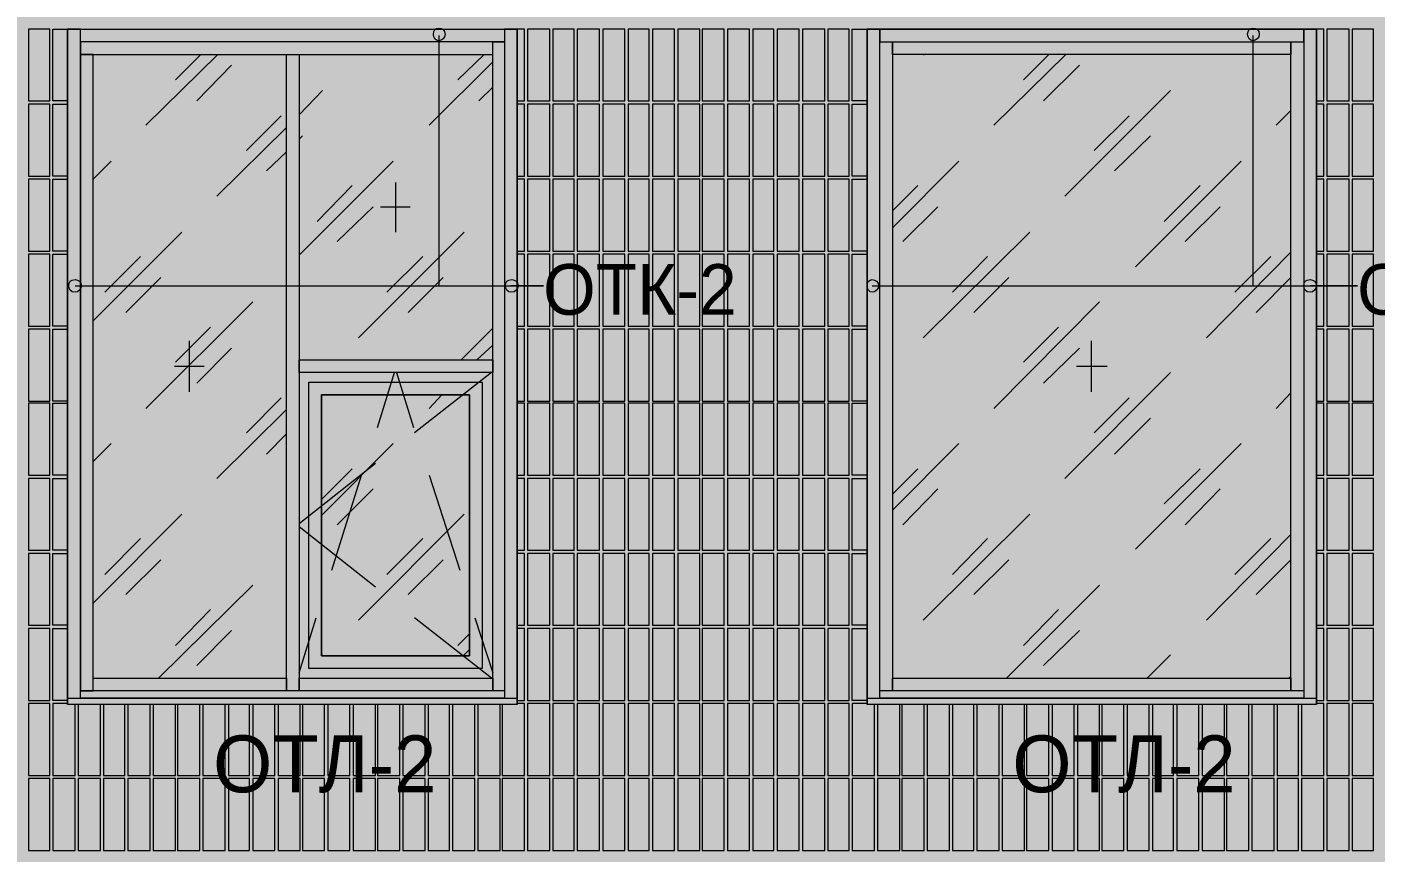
# Model space of a CAD drawing. Header units: millimetres. Extents: x -28928 to 100580, y -22867 to 36490.
# Drawn here: x 41529 to 46924, y 3636 to 6938 of the extents above; entities that cross this region are included whole.
import ezdxf

# ---------------------------------------------------------------- set-up
doc = ezdxf.new("R2010")
doc.units = ezdxf.units.MM
doc.layers.add('PDF _Геометрия', color=7, linetype='Continuous', true_color=0x8f8e8d)
doc.layers.add('PDF _Сплошная заливка', color=7, linetype='Continuous', true_color=0xffffff)
doc.layers.add('PDF _Текст', color=7, linetype='Continuous')

msp = doc.modelspace()

# ---------------------------------------------------------------- hatches: boundary and pattern name
at = {"layer": 'PDF _Сплошная заливка', "true_color": 0xffb53f, "transparency": 33554559}
h = msp.add_hatch(color=40, dxfattribs=at)
h.paths.add_polyline_path([(54591.8, 8685.7), (54591.8, 8224.5), (54845.7, 8224.5), (54845.7, 8685.7)])
h.paths.add_polyline_path([(54460.7, 3189.9), (54460.7, 2728.7), (54566.4, 2728.7), (54566.4, 3189.9)])
h.paths.add_polyline_path([(54875.3, 3689.1), (54875.3, 3228), (55243.4, 3228), (55243.4, 3689.1)])
h.paths.add_polyline_path([(54875.3, 3189.9), (54875.3, 2728.7), (55243.4, 2728.7), (55243.4, 3189.9)])
h.paths.add_polyline_path([(54460.7, 3689.1), (54460.7, 3228), (54566.4, 3228), (54566.4, 3689.1)])
h.paths.add_polyline_path([(43706.1, 2161.8), (43706.1, 2144.9), (44006.4, 2144.9), (44006.4, 2161.8)])
h.paths.add_polyline_path([(54875.3, 4188.4), (54875.3, 3727.2), (55243.4, 3727.2), (55243.4, 4188.4)])
h.paths.add_polyline_path([(43706.1, 2094.1), (43706.1, 2081.4), (44006.4, 2081.4), (44006.4, 2094.1)])
h.paths.add_polyline_path([(54460.7, 4188.4), (54460.7, 3727.2), (54566.4, 3727.2), (54566.4, 4188.4)])
h.paths.add_polyline_path([(43706.1, 2034.9), (43706.1, 2022.2), (44006.4, 2022.2), (44006.4, 2034.9)])
h.paths.add_polyline_path([(54591.8, 4687.6), (54591.8, 4226.4), (54845.7, 4226.4), (54845.7, 4687.6)])
h.paths.add_polyline_path([(43706.1, 1971.4), (43706.1, 1963), (44006.4, 1963), (44006.4, 1971.4)])
h.paths.add_polyline_path([(54591.8, 5186.8), (54591.8, 4725.7), (54845.7, 4725.7), (54845.7, 5186.8)])
h.paths.add_polyline_path([(43706.1, 1912.2), (43706.1, 1903.7), (44006.4, 1903.7), (44006.4, 1912.2)])
h.paths.add_polyline_path([(54875.3, 5686), (54875.3, 5224.9), (55243.4, 5224.9), (55243.4, 5686)])
h.paths.add_polyline_path([(43706.1, 1853), (43706.1, 1844.5), (44006.4, 1844.5), (44006.4, 1853)])
h.paths.add_polyline_path([(54460.7, 5686), (54460.7, 5224.9), (54566.4, 5224.9), (54566.4, 5686)])
h.paths.add_polyline_path([(43706.1, 1793.7), (43706.1, 1785.3), (44006.4, 1785.3), (44006.4, 1793.7)])
h.paths.add_polyline_path([(54875.3, 6185.3), (54875.3, 5728.4), (55243.4, 5728.4), (55243.4, 6185.3)])
h.paths.add_polyline_path([(43490.3, 1793.7), (43490.3, 1785.3), (43613, 1785.3), (43613, 1793.7)])
h.paths.add_polyline_path([(54460.7, 6185.3), (54460.7, 5728.4), (54566.4, 5728.4), (54566.4, 6185.3)])
h.paths.add_polyline_path([(43490.3, 1853), (43490.3, 1844.5), (43613, 1844.5), (43613, 1853)])
h.paths.add_polyline_path([(54591.8, 6684.5), (54591.8, 6227.6), (54845.7, 6227.6), (54845.7, 6684.5)])
h.paths.add_polyline_path([(43490.3, 1912.2), (43490.3, 1903.7), (43613, 1903.7), (43613, 1912.2)])
h.paths.add_polyline_path([(54591.8, 7183.7), (54591.8, 6726.8), (54845.7, 6726.8), (54845.7, 7183.7)])
h.paths.add_polyline_path([(43490.3, 1971.4), (43490.3, 1963), (43613, 1963), (43613, 1971.4)])
h.paths.add_polyline_path([(54875.3, 7687.2), (54875.3, 7226), (55243.4, 7226), (55243.4, 7687.2)])
h.paths.add_polyline_path([(43490.3, 2034.9), (43490.3, 2022.2), (43613, 2022.2), (43613, 2034.9)])
h.paths.add_polyline_path([(54460.7, 7687.2), (54460.7, 7226), (54566.4, 7226), (54566.4, 7687.2)])
h.paths.add_polyline_path([(43490.3, 2094.1), (43490.3, 2081.4), (43613, 2081.4), (43613, 2094.1)])
h.paths.add_polyline_path([(54875.3, 8186.4), (54875.3, 7725.3), (55243.4, 7725.3), (55243.4, 8186.4)])
h.paths.add_polyline_path([(43490.3, 2161.8), (43490.3, 2144.9), (43613, 2144.9), (43613, 2161.8)])
h.paths.add_polyline_path([(54460.7, 8186.4), (54460.7, 7725.3), (54566.4, 7725.3), (54566.4, 8186.4)])
h.paths.add_polyline_path([(54591.8, 3189.9), (54591.8, 2728.7), (54845.7, 2728.7), (54845.7, 3189.9)])
h.paths.add_polyline_path([(54875.3, 8685.7), (54875.3, 8224.5), (55243.4, 8224.5), (55243.4, 8685.7)])
h.paths.add_polyline_path([(54591.8, 3689.1), (54591.8, 3228), (54845.7, 3228), (54845.7, 3689.1)])
h.paths.add_polyline_path([(54460.7, 8685.7), (54460.7, 8224.5), (54566.4, 8224.5), (54566.4, 8685.7)])
h.paths.add_polyline_path([(54591.8, 4188.4), (54591.8, 3727.2), (54845.7, 3727.2), (54845.7, 4188.4)])
h.paths.add_polyline_path([(55763.7, 8664.5), (55319.5, 8664.5), (55319.5, 7831), (55763.7, 7831)])
h.paths.add_polyline_path([(54875.3, 4687.6), (54875.3, 4226.4), (55243.4, 4226.4), (55243.4, 4687.6)])
h.paths.add_polyline_path([(54845.7, 8723.7), (54845.7, 9028.4), (54591.8, 9028.4), (54591.8, 8723.7)])
h.paths.add_polyline_path([(54460.7, 4687.6), (54460.7, 4226.4), (54566.4, 4226.4), (54566.4, 4687.6)])
h.paths.add_polyline_path([(55319.5, 8728), (55763.7, 8728), (55763.7, 9028.4), (55319.5, 9028.4)])
h.paths.add_polyline_path([(54875.3, 5186.8), (54875.3, 4725.7), (55243.4, 4725.7), (55243.4, 5186.8)])
h.paths.add_polyline_path([(55763.7, 7767.6), (55319.5, 7767.6), (55319.5, 6929.9), (55763.7, 6929.9)])
h.paths.add_polyline_path([(54460.7, 5186.8), (54460.7, 4725.7), (54566.4, 4725.7), (54566.4, 5186.8)])
h.paths.add_polyline_path([(55763.7, 5965.3), (55319.5, 5965.3), (55319.5, 5131.8), (55763.7, 5131.8)])
h.paths.add_polyline_path([(54591.8, 5686), (54591.8, 5224.9), (54845.7, 5224.9), (54845.7, 5686)])
h.paths.add_polyline_path([(44344.9, 1671), (44344.9, 1573.7), (44890.7, 1573.7), (44890.7, 2733), (46265.7, 2733), (46265.7, 2766.8), (48152.6, 2766.8), (48152.6, 2733), (49887.2, 2733), (49887.2, 1573.7), (51287.6, 1573.7), (51287.6, 2733), (53085.7, 2733), (53085.7, 1573.7), (55260.3, 1573.7), (55260.3, 2686.4), (54448, 2686.4), (54448, 9028.4), (34432.2, 9028.4), (34432.2, 1573.7), (35295.3, 1573.7), (35295.3, 2733), (37093.4, 2733), (37093.4, 1573.7), (38493.7, 1573.7), (38493.7, 2733), (40291.8, 2733), (40291.8, 1573.7), (41637.2, 1573.7), (41637.2, 1869.9), (41692.2, 1869.9), (41692.2, 1891), (41578, 1891), (41578, 1908), (41692.2, 1908), (41692.2, 2733), (43490.3, 2733), (43490.3, 2284.5), (43503, 2288.7), (43511.4, 2293), (43524.1, 2297.2), (43541.1, 2305.7), (43553.7, 2309.9), (43570.7, 2318.4), (43583.4, 2322.6), (43600.3, 2331), (43613, 2335.3), (43629.9, 2343.7), (43642.6, 2348), (43659.5, 2356.4), (43672.2, 2360.7), (43680.7, 2364.9), (43693.4, 2369.1), (43710.3, 2377.6), (43723, 2381.8), (43739.9, 2390.3), (43752.6, 2394.5), (43769.5, 2403), (43782.2, 2407.2), (43799.1, 2415.7), (43811.8, 2419.9), (43828.7, 2428.4), (43841.4, 2432.6), (43849.9, 2436.8), (43871.1, 2436.8), (43888, 2428.4), (43900.7, 2424.1), (43917.6, 2415.7), (43930.3, 2411.4), (43947.2, 2403), (43959.9, 2398.7), (43976.8, 2390.3), (43989.5, 2386), (44006.4, 2377.6), (44019.1, 2373.4), (44036.1, 2364.9), (44048.7, 2360.7), (44065.7, 2352.2), (44078.4, 2348), (44095.3, 2339.5), (44108, 2335.3), (44133.4, 2322.6), (44146.1, 2318.4), (44163, 2309.9), (44175.7, 2305.7), (44192.6, 2297.2), (44205.3, 2293), (44222.2, 2284.5), (44234.9, 2280.3), (44251.8, 2271.8), (44264.5, 2267.6), (44281.4, 2259.1), (44294.1, 2254.9), (44311.1, 2246.4), (44323.7, 2242.2), (44340.7, 2233.7), (44353.4, 2229.5), (44378.7, 2216.8), (44378.7, 2161.8), (44099.5, 2161.8), (44099.5, 2144.9), (44294.1, 2144.9), (44340.7, 2098.4), (44099.5, 2094.1), (44099.5, 2081.4), (44298.4, 2081.4), (44340.7, 2039.1), (44099.5, 2034.9), (44099.5, 2022.2), (44294.1, 2022.2), (44340.7, 1975.7), (44099.5, 1971.4), (44099.5, 1963), (44294.1, 1963), (44340.7, 1916.4), (44099.5, 1912.2), (44099.5, 1903.7), (44294.1, 1903.7), (44340.7, 1857.2), (44099.5, 1853), (44099.5, 1844.5), (44294.1, 1844.5), (44340.7, 1798), (44099.5, 1793.7), (44099.5, 1785.3), (44289.9, 1785.3), (44298.4, 1781), (44340.7, 1738.7), (44336.4, 1734.5), (44404.1, 1726), (44404.1, 1671)])
h.paths.add_polyline_path([(54591.8, 6185.3), (54591.8, 5728.4), (54845.7, 5728.4), (54845.7, 6185.3)])
h.paths.add_polyline_path([(55763.7, 4167.2), (55319.5, 4167.2), (55319.5, 3333.7), (55763.7, 3333.7)])
h.paths.add_polyline_path([(54875.3, 6684.5), (54875.3, 6227.6), (55243.4, 6227.6), (55243.4, 6684.5)])
h.paths.add_polyline_path([(55763.7, 3270.3), (55319.5, 3270.3), (55319.5, 2432.6), (55763.7, 2432.6)])
h.paths.add_polyline_path([(54460.7, 6684.5), (54460.7, 6227.6), (54566.4, 6227.6), (54566.4, 6684.5)])
h.paths.add_polyline_path([(55763.7, 2369.1), (55319.5, 2369.1), (55319.5, 1573.7), (55763.7, 1573.7)])
h.paths.add_polyline_path([(54875.3, 7183.7), (54875.3, 6726.8), (55243.4, 6726.8), (55243.4, 7183.7)])
h.paths.add_polyline_path([(55763.7, 5068.4), (55319.5, 5068.4), (55319.5, 4230.7), (55763.7, 4230.7)])
h.paths.add_polyline_path([(54460.7, 7183.7), (54460.7, 6726.8), (54566.4, 6726.8), (54566.4, 7183.7)])
h.paths.add_polyline_path([(55763.7, 6866.4), (55319.5, 6866.4), (55319.5, 6028.7), (55763.7, 6028.7)])
h.paths.add_polyline_path([(54591.8, 7687.2), (54591.8, 7226), (54845.7, 7226), (54845.7, 7687.2)])
h.paths.add_polyline_path([(55243.4, 8723.7), (55243.4, 9028.4), (54875.3, 9028.4), (54875.3, 8723.7)])
h.paths.add_polyline_path([(54591.8, 8186.4), (54591.8, 7725.3), (54845.7, 7725.3), (54845.7, 8186.4)])
h.paths.add_polyline_path([(54566.4, 8723.7), (54566.4, 9028.4), (54460.7, 9028.4), (54460.7, 8723.7)])

# ---------------------------------------------------------------- linework, layer by layer
at = {"layer": 'PDF _Геометрия', "color": 253, "lineweight": 9, "true_color": 0xaea391}
for points in [[(41535.7, 6929.9), (41535.7, 6642.2), (41620.3, 6642.2), (41620.3, 6929.9)], [(43532.6, 6929.9), (43532.6, 6642.2), (43621.4, 6642.2), (43621.4, 6929.9)], [(43634.1, 6929.9), (43634.1, 6642.2), (43718.7, 6642.2), (43718.7, 6929.9)], [(43731.4, 6929.9), (43731.4, 6642.2), (43820.3, 6642.2), (43820.3, 6929.9)], [(43833, 6929.9), (43833, 6642.2), (43921.8, 6642.2), (43921.8, 6929.9)], [(43934.5, 6929.9), (43934.5, 6642.2), (44019.1, 6642.2), (44019.1, 6929.9)], [(44031.8, 6929.9), (44031.8, 6642.2), (44120.7, 6642.2), (44120.7, 6929.9)], [(44133.4, 6929.9), (44133.4, 6642.2), (44222.2, 6642.2), (44222.2, 6929.9)], [(44230.7, 6929.9), (44230.7, 6642.2), (44319.5, 6642.2), (44319.5, 6929.9)], [(44332.2, 6929.9), (44332.2, 6642.2), (44421.1, 6642.2), (44421.1, 6929.9)], [(44433.7, 6929.9), (44433.7, 6642.2), (44518.4, 6642.2), (44518.4, 6929.9)], [(44531.1, 6929.9), (44531.1, 6642.2), (44619.9, 6642.2), (44619.9, 6929.9)], [(44632.6, 6929.9), (44632.6, 6642.2), (44721.4, 6642.2), (44721.4, 6929.9)], [(44734.1, 6929.9), (44734.1, 6642.2), (44818.7, 6642.2), (44818.7, 6929.9)], [(46731.1, 6929.9), (46731.1, 6642.2), (46819.9, 6642.2), (46819.9, 6929.9)], [(46832.6, 6929.9), (46832.6, 6642.2), (46917.2, 6642.2), (46917.2, 6929.9)], [(41535.7, 6629.5), (41535.7, 6341.8), (41620.3, 6341.8), (41620.3, 6629.5)], [(43532.6, 6629.5), (43532.6, 6341.8), (43621.4, 6341.8), (43621.4, 6629.5)], [(43634.1, 6629.5), (43634.1, 6341.8), (43718.7, 6341.8), (43718.7, 6629.5)], [(43731.4, 6629.5), (43731.4, 6341.8), (43820.3, 6341.8), (43820.3, 6629.5)], [(43833, 6629.5), (43833, 6341.8), (43921.8, 6341.8), (43921.8, 6629.5)], [(43934.5, 6629.5), (43934.5, 6341.8), (44019.1, 6341.8), (44019.1, 6629.5)], [(44031.8, 6629.5), (44031.8, 6341.8), (44120.7, 6341.8), (44120.7, 6629.5)], [(44133.4, 6629.5), (44133.4, 6341.8), (44222.2, 6341.8), (44222.2, 6629.5)], [(44230.7, 6629.5), (44230.7, 6341.8), (44319.5, 6341.8), (44319.5, 6629.5)], [(44332.2, 6629.5), (44332.2, 6341.8), (44421.1, 6341.8), (44421.1, 6629.5)], [(44433.7, 6629.5), (44433.7, 6341.8), (44518.4, 6341.8), (44518.4, 6629.5)], [(44531.1, 6629.5), (44531.1, 6341.8), (44619.9, 6341.8), (44619.9, 6629.5)], [(44632.6, 6629.5), (44632.6, 6341.8), (44721.4, 6341.8), (44721.4, 6629.5)], [(44734.1, 6629.5), (44734.1, 6341.8), (44818.7, 6341.8), (44818.7, 6629.5)], [(46731.1, 6629.5), (46731.1, 6341.8), (46819.9, 6341.8), (46819.9, 6629.5)], [(46832.6, 6629.5), (46832.6, 6341.8), (46917.2, 6341.8), (46917.2, 6629.5)], [(41535.7, 6329.1), (41535.7, 6041.4), (41620.3, 6041.4), (41620.3, 6329.1)], [(43532.6, 6329.1), (43532.6, 6041.4), (43621.4, 6041.4), (43621.4, 6329.1)], [(43634.1, 6329.1), (43634.1, 6041.4), (43718.7, 6041.4), (43718.7, 6329.1)], [(43731.4, 6329.1), (43731.4, 6041.4), (43820.3, 6041.4), (43820.3, 6329.1)], [(43833, 6329.1), (43833, 6041.4), (43921.8, 6041.4), (43921.8, 6329.1)], [(43934.5, 6329.1), (43934.5, 6041.4), (44019.1, 6041.4), (44019.1, 6329.1)], [(44031.8, 6329.1), (44031.8, 6041.4), (44120.7, 6041.4), (44120.7, 6329.1)], [(44133.4, 6329.1), (44133.4, 6041.4), (44222.2, 6041.4), (44222.2, 6329.1)], [(44230.7, 6329.1), (44230.7, 6041.4), (44319.5, 6041.4), (44319.5, 6329.1)], [(44332.2, 6329.1), (44332.2, 6041.4), (44421.1, 6041.4), (44421.1, 6329.1)], [(44433.7, 6329.1), (44433.7, 6041.4), (44518.4, 6041.4), (44518.4, 6329.1)], [(44531.1, 6329.1), (44531.1, 6041.4), (44619.9, 6041.4), (44619.9, 6329.1)], [(44632.6, 6329.1), (44632.6, 6041.4), (44721.4, 6041.4), (44721.4, 6329.1)], [(44734.1, 6329.1), (44734.1, 6041.4), (44818.7, 6041.4), (44818.7, 6329.1)], [(46731.1, 6329.1), (46731.1, 6041.4), (46819.9, 6041.4), (46819.9, 6329.1)], [(46832.6, 6329.1), (46832.6, 6041.4), (46917.2, 6041.4), (46917.2, 6329.1)], [(41535.7, 6028.7), (41535.7, 5741), (41620.3, 5741), (41620.3, 6028.7)], [(43532.6, 6028.7), (43532.6, 5741), (43621.4, 5741), (43621.4, 6028.7)], [(43634.1, 6028.7), (43634.1, 5741), (43718.7, 5741), (43718.7, 6028.7)], [(43731.4, 6028.7), (43731.4, 5741), (43820.3, 5741), (43820.3, 6028.7)], [(43833, 6028.7), (43833, 5741), (43921.8, 5741), (43921.8, 6028.7)], [(43934.5, 6028.7), (43934.5, 5741), (44019.1, 5741), (44019.1, 6028.7)], [(44031.8, 6028.7), (44031.8, 5741), (44120.7, 5741), (44120.7, 6028.7)], [(44133.4, 6028.7), (44133.4, 5741), (44222.2, 5741), (44222.2, 6028.7)], [(44230.7, 6028.7), (44230.7, 5741), (44319.5, 5741), (44319.5, 6028.7)], [(44332.2, 6028.7), (44332.2, 5741), (44421.1, 5741), (44421.1, 6028.7)], [(44433.7, 6028.7), (44433.7, 5741), (44518.4, 5741), (44518.4, 6028.7)], [(44531.1, 6028.7), (44531.1, 5741), (44619.9, 5741), (44619.9, 6028.7)], [(44632.6, 6028.7), (44632.6, 5741), (44721.4, 5741), (44721.4, 6028.7)], [(44734.1, 6028.7), (44734.1, 5741), (44818.7, 5741), (44818.7, 6028.7)], [(46731.1, 6028.7), (46731.1, 5741), (46819.9, 5741), (46819.9, 6028.7)], [(46832.6, 6028.7), (46832.6, 5741), (46917.2, 5741), (46917.2, 6028.7)], [(41535.7, 5728.4), (41535.7, 5440.7), (41620.3, 5440.7), (41620.3, 5728.4)], [(43532.6, 5728.4), (43532.6, 5440.7), (43621.4, 5440.7), (43621.4, 5728.4)], [(43634.1, 5728.4), (43634.1, 5440.7), (43718.7, 5440.7), (43718.7, 5728.4)], [(43731.4, 5728.4), (43731.4, 5440.7), (43820.3, 5440.7), (43820.3, 5728.4)], [(43833, 5728.4), (43833, 5440.7), (43921.8, 5440.7), (43921.8, 5728.4)], [(43934.5, 5728.4), (43934.5, 5440.7), (44019.1, 5440.7), (44019.1, 5728.4)], [(44031.8, 5728.4), (44031.8, 5440.7), (44120.7, 5440.7), (44120.7, 5728.4)], [(44133.4, 5728.4), (44133.4, 5440.7), (44222.2, 5440.7), (44222.2, 5728.4)], [(44230.7, 5728.4), (44230.7, 5440.7), (44319.5, 5440.7), (44319.5, 5728.4)], [(44332.2, 5728.4), (44332.2, 5440.7), (44421.1, 5440.7), (44421.1, 5728.4)], [(44433.7, 5728.4), (44433.7, 5440.7), (44518.4, 5440.7), (44518.4, 5728.4)], [(44531.1, 5728.4), (44531.1, 5440.7), (44619.9, 5440.7), (44619.9, 5728.4)], [(44632.6, 5728.4), (44632.6, 5440.7), (44721.4, 5440.7), (44721.4, 5728.4)], [(44734.1, 5728.4), (44734.1, 5440.7), (44818.7, 5440.7), (44818.7, 5728.4)], [(46731.1, 5728.4), (46731.1, 5440.7), (46819.9, 5440.7), (46819.9, 5728.4)], [(46832.6, 5728.4), (46832.6, 5440.7), (46917.2, 5440.7), (46917.2, 5728.4)], [(41535.7, 5432.2), (41535.7, 5144.5), (41620.3, 5144.5), (41620.3, 5432.2)], [(43532.6, 5432.2), (43532.6, 5144.5), (43621.4, 5144.5), (43621.4, 5432.2)], [(43634.1, 5432.2), (43634.1, 5144.5), (43718.7, 5144.5), (43718.7, 5432.2)], [(43731.4, 5432.2), (43731.4, 5144.5), (43820.3, 5144.5), (43820.3, 5432.2)], [(43833, 5432.2), (43833, 5144.5), (43921.8, 5144.5), (43921.8, 5432.2)], [(43934.5, 5432.2), (43934.5, 5144.5), (44019.1, 5144.5), (44019.1, 5432.2)], [(44031.8, 5432.2), (44031.8, 5144.5), (44120.7, 5144.5), (44120.7, 5432.2)], [(44133.4, 5432.2), (44133.4, 5144.5), (44222.2, 5144.5), (44222.2, 5432.2)], [(44230.7, 5432.2), (44230.7, 5144.5), (44319.5, 5144.5), (44319.5, 5432.2)], [(44332.2, 5432.2), (44332.2, 5144.5), (44421.1, 5144.5), (44421.1, 5432.2)], [(44433.7, 5432.2), (44433.7, 5144.5), (44518.4, 5144.5), (44518.4, 5432.2)], [(44531.1, 5432.2), (44531.1, 5144.5), (44619.9, 5144.5), (44619.9, 5432.2)], [(44632.6, 5432.2), (44632.6, 5144.5), (44721.4, 5144.5), (44721.4, 5432.2)], [(44734.1, 5432.2), (44734.1, 5144.5), (44818.7, 5144.5), (44818.7, 5432.2)], [(46731.1, 5432.2), (46731.1, 5144.5), (46819.9, 5144.5), (46819.9, 5432.2)], [(46832.6, 5432.2), (46832.6, 5144.5), (46917.2, 5144.5), (46917.2, 5432.2)], [(41535.7, 5131.8), (41535.7, 4844.1), (41620.3, 4844.1), (41620.3, 5131.8)], [(43532.6, 5131.8), (43532.6, 4844.1), (43621.4, 4844.1), (43621.4, 5131.8)], [(43634.1, 5131.8), (43634.1, 4844.1), (43718.7, 4844.1), (43718.7, 5131.8)], [(43731.4, 5131.8), (43731.4, 4844.1), (43820.3, 4844.1), (43820.3, 5131.8)], [(43833, 5131.8), (43833, 4844.1), (43921.8, 4844.1), (43921.8, 5131.8)], [(43934.5, 5131.8), (43934.5, 4844.1), (44019.1, 4844.1), (44019.1, 5131.8)], [(44031.8, 5131.8), (44031.8, 4844.1), (44120.7, 4844.1), (44120.7, 5131.8)], [(44133.4, 5131.8), (44133.4, 4844.1), (44222.2, 4844.1), (44222.2, 5131.8)], [(44230.7, 5131.8), (44230.7, 4844.1), (44319.5, 4844.1), (44319.5, 5131.8)], [(44332.2, 5131.8), (44332.2, 4844.1), (44421.1, 4844.1), (44421.1, 5131.8)], [(44433.7, 5131.8), (44433.7, 4844.1), (44518.4, 4844.1), (44518.4, 5131.8)], [(44531.1, 5131.8), (44531.1, 4844.1), (44619.9, 4844.1), (44619.9, 5131.8)], [(44632.6, 5131.8), (44632.6, 4844.1), (44721.4, 4844.1), (44721.4, 5131.8)], [(44734.1, 5131.8), (44734.1, 4844.1), (44818.7, 4844.1), (44818.7, 5131.8)], [(46731.1, 5131.8), (46731.1, 4844.1), (46819.9, 4844.1), (46819.9, 5131.8)], [(46832.6, 5131.8), (46832.6, 4844.1), (46917.2, 4844.1), (46917.2, 5131.8)], [(41535.7, 4831.4), (41535.7, 4543.7), (41620.3, 4543.7), (41620.3, 4831.4)], [(43532.6, 4831.4), (43532.6, 4543.7), (43621.4, 4543.7), (43621.4, 4831.4)], [(43634.1, 4831.4), (43634.1, 4543.7), (43718.7, 4543.7), (43718.7, 4831.4)], [(43731.4, 4831.4), (43731.4, 4543.7), (43820.3, 4543.7), (43820.3, 4831.4)], [(43833, 4831.4), (43833, 4543.7), (43921.8, 4543.7), (43921.8, 4831.4)], [(43934.5, 4831.4), (43934.5, 4543.7), (44019.1, 4543.7), (44019.1, 4831.4)], [(44031.8, 4831.4), (44031.8, 4543.7), (44120.7, 4543.7), (44120.7, 4831.4)], [(44133.4, 4831.4), (44133.4, 4543.7), (44222.2, 4543.7), (44222.2, 4831.4)], [(44230.7, 4831.4), (44230.7, 4543.7), (44319.5, 4543.7), (44319.5, 4831.4)], [(44332.2, 4831.4), (44332.2, 4543.7), (44421.1, 4543.7), (44421.1, 4831.4)], [(44433.7, 4831.4), (44433.7, 4543.7), (44518.4, 4543.7), (44518.4, 4831.4)], [(44531.1, 4831.4), (44531.1, 4543.7), (44619.9, 4543.7), (44619.9, 4831.4)], [(44632.6, 4831.4), (44632.6, 4543.7), (44721.4, 4543.7), (44721.4, 4831.4)], [(44734.1, 4831.4), (44734.1, 4543.7), (44818.7, 4543.7), (44818.7, 4831.4)], [(46731.1, 4831.4), (46731.1, 4543.7), (46819.9, 4543.7), (46819.9, 4831.4)], [(46832.6, 4831.4), (46832.6, 4543.7), (46917.2, 4543.7), (46917.2, 4831.4)], [(41535.7, 4531), (41535.7, 4243.4), (41620.3, 4243.4), (41620.3, 4531)], [(43532.6, 4531), (43532.6, 4243.4), (43621.4, 4243.4), (43621.4, 4531)], [(43634.1, 4531), (43634.1, 4243.4), (43718.7, 4243.4), (43718.7, 4531)], [(43731.4, 4531), (43731.4, 4243.4), (43820.3, 4243.4), (43820.3, 4531)], [(43833, 4531), (43833, 4243.4), (43921.8, 4243.4), (43921.8, 4531)], [(43934.5, 4531), (43934.5, 4243.4), (44019.1, 4243.4), (44019.1, 4531)], [(44031.8, 4531), (44031.8, 4243.4), (44120.7, 4243.4), (44120.7, 4531)], [(44133.4, 4531), (44133.4, 4243.4), (44222.2, 4243.4), (44222.2, 4531)], [(44230.7, 4531), (44230.7, 4243.4), (44319.5, 4243.4), (44319.5, 4531)], [(44332.2, 4531), (44332.2, 4243.4), (44421.1, 4243.4), (44421.1, 4531)], [(44433.7, 4531), (44433.7, 4243.4), (44518.4, 4243.4), (44518.4, 4531)], [(44531.1, 4531), (44531.1, 4243.4), (44619.9, 4243.4), (44619.9, 4531)], [(44632.6, 4531), (44632.6, 4243.4), (44721.4, 4243.4), (44721.4, 4531)], [(44734.1, 4531), (44734.1, 4243.4), (44818.7, 4243.4), (44818.7, 4531)], [(46731.1, 4531), (46731.1, 4243.4), (46819.9, 4243.4), (46819.9, 4531)], [(46832.6, 4531), (46832.6, 4243.4), (46917.2, 4243.4), (46917.2, 4531)], [(41535.7, 4230.7), (41535.7, 3943), (41620.3, 3943), (41620.3, 4230.7)], [(43532.6, 4230.7), (43532.6, 3943), (43621.4, 3943), (43621.4, 4230.7)], [(43634.1, 4230.7), (43634.1, 3943), (43718.7, 3943), (43718.7, 4230.7)], [(43731.4, 4230.7), (43731.4, 3943), (43820.3, 3943), (43820.3, 4230.7)], [(43833, 4230.7), (43833, 3943), (43921.8, 3943), (43921.8, 4230.7)], [(43934.5, 4230.7), (43934.5, 3943), (44019.1, 3943), (44019.1, 4230.7)], [(44031.8, 4230.7), (44031.8, 3943), (44120.7, 3943), (44120.7, 4230.7)], [(44133.4, 4230.7), (44133.4, 3943), (44222.2, 3943), (44222.2, 4230.7)], [(44230.7, 4230.7), (44230.7, 3943), (44319.5, 3943), (44319.5, 4230.7)], [(44332.2, 4230.7), (44332.2, 3943), (44421.1, 3943), (44421.1, 4230.7)], [(44433.7, 4230.7), (44433.7, 3943), (44518.4, 3943), (44518.4, 4230.7)], [(44531.1, 4230.7), (44531.1, 3943), (44619.9, 3943), (44619.9, 4230.7)], [(44632.6, 4230.7), (44632.6, 3943), (44721.4, 3943), (44721.4, 4230.7)], [(44734.1, 4230.7), (44734.1, 3943), (44818.7, 3943), (44818.7, 4230.7)], [(46731.1, 4230.7), (46731.1, 3943), (46819.9, 3943), (46819.9, 4230.7)], [(46832.6, 4230.7), (46832.6, 3943), (46917.2, 3943), (46917.2, 4230.7)], [(41535.7, 3930.3), (41535.7, 3642.6), (41620.3, 3642.6), (41620.3, 3930.3)], [(41633, 3930.3), (41633, 3642.6), (41721.8, 3642.6), (41721.8, 3930.3)], [(41734.5, 3930.3), (41734.5, 3642.6), (41823.4, 3642.6), (41823.4, 3930.3)], [(41836.1, 3930.3), (41836.1, 3642.6), (41920.7, 3642.6), (41920.7, 3930.3)], [(41933.4, 3930.3), (41933.4, 3642.6), (42022.2, 3642.6), (42022.2, 3930.3)], [(42034.9, 3930.3), (42034.9, 3642.6), (42123.7, 3642.6), (42123.7, 3930.3)], [(42132.2, 3930.3), (42132.2, 3642.6), (42221.1, 3642.6), (42221.1, 3930.3)], [(42233.7, 3930.3), (42233.7, 3642.6), (42322.6, 3642.6), (42322.6, 3930.3)], [(42335.3, 3930.3), (42335.3, 3642.6), (42419.9, 3642.6), (42419.9, 3930.3)], [(42432.6, 3930.3), (42432.6, 3642.6), (42521.4, 3642.6), (42521.4, 3930.3)], [(42534.1, 3930.3), (42534.1, 3642.6), (42623, 3642.6), (42623, 3930.3)], [(42631.4, 3930.3), (42631.4, 3642.6), (42720.3, 3642.6), (42720.3, 3930.3)], [(42733, 3930.3), (42733, 3642.6), (42821.8, 3642.6), (42821.8, 3930.3)], [(42834.5, 3930.3), (42834.5, 3642.6), (42923.4, 3642.6), (42923.4, 3930.3)], [(42931.8, 3930.3), (42931.8, 3642.6), (43020.7, 3642.6), (43020.7, 3930.3)], [(43033.4, 3930.3), (43033.4, 3642.6), (43122.2, 3642.6), (43122.2, 3930.3)], [(43134.9, 3930.3), (43134.9, 3642.6), (43219.5, 3642.6), (43219.5, 3930.3)], [(43232.2, 3930.3), (43232.2, 3642.6), (43321.1, 3642.6), (43321.1, 3930.3)], [(43333.7, 3930.3), (43333.7, 3642.6), (43422.6, 3642.6), (43422.6, 3930.3)], [(43431.1, 3930.3), (43431.1, 3642.6), (43519.9, 3642.6), (43519.9, 3930.3)], [(43532.6, 3930.3), (43532.6, 3642.6), (43621.4, 3642.6), (43621.4, 3930.3)], [(43634.1, 3930.3), (43634.1, 3642.6), (43718.7, 3642.6), (43718.7, 3930.3)], [(43731.4, 3930.3), (43731.4, 3642.6), (43820.3, 3642.6), (43820.3, 3930.3)], [(43833, 3930.3), (43833, 3642.6), (43921.8, 3642.6), (43921.8, 3930.3)], [(43934.5, 3930.3), (43934.5, 3642.6), (44019.1, 3642.6), (44019.1, 3930.3)], [(44031.8, 3930.3), (44031.8, 3642.6), (44120.7, 3642.6), (44120.7, 3930.3)], [(44133.4, 3930.3), (44133.4, 3642.6), (44222.2, 3642.6), (44222.2, 3930.3)], [(44230.7, 3930.3), (44230.7, 3642.6), (44319.5, 3642.6), (44319.5, 3930.3)], [(44332.2, 3930.3), (44332.2, 3642.6), (44421.1, 3642.6), (44421.1, 3930.3)], [(44433.7, 3930.3), (44433.7, 3642.6), (44518.4, 3642.6), (44518.4, 3930.3)], [(44531.1, 3930.3), (44531.1, 3642.6), (44619.9, 3642.6), (44619.9, 3930.3)], [(44632.6, 3930.3), (44632.6, 3642.6), (44721.4, 3642.6), (44721.4, 3930.3)], [(44734.1, 3930.3), (44734.1, 3642.6), (44818.7, 3642.6), (44818.7, 3930.3)], [(44831.4, 3930.3), (44831.4, 3642.6), (44920.3, 3642.6), (44920.3, 3930.3)], [(44933, 3930.3), (44933, 3642.6), (45021.8, 3642.6), (45021.8, 3930.3)], [(45030.3, 3930.3), (45030.3, 3642.6), (45119.1, 3642.6), (45119.1, 3930.3)], [(45131.8, 3930.3), (45131.8, 3642.6), (45220.7, 3642.6), (45220.7, 3930.3)], [(45233.4, 3930.3), (45233.4, 3642.6), (45318, 3642.6), (45318, 3930.3)], [(45330.7, 3930.3), (45330.7, 3642.6), (45419.5, 3642.6), (45419.5, 3930.3)], [(45432.2, 3930.3), (45432.2, 3642.6), (45521.1, 3642.6), (45521.1, 3930.3)], [(45529.5, 3930.3), (45529.5, 3642.6), (45618.4, 3642.6), (45618.4, 3930.3)], [(45631.1, 3930.3), (45631.1, 3642.6), (45719.9, 3642.6), (45719.9, 3930.3)], [(45732.6, 3930.3), (45732.6, 3642.6), (45821.4, 3642.6), (45821.4, 3930.3)], [(45829.9, 3930.3), (45829.9, 3642.6), (45918.7, 3642.6), (45918.7, 3930.3)], [(45931.4, 3930.3), (45931.4, 3642.6), (46020.3, 3642.6), (46020.3, 3930.3)], [(46033, 3930.3), (46033, 3642.6), (46117.6, 3642.6), (46117.6, 3930.3)], [(46130.3, 3930.3), (46130.3, 3642.6), (46219.1, 3642.6), (46219.1, 3930.3)], [(46231.8, 3930.3), (46231.8, 3642.6), (46320.7, 3642.6), (46320.7, 3930.3)], [(46329.1, 3930.3), (46329.1, 3642.6), (46418, 3642.6), (46418, 3930.3)], [(46430.7, 3930.3), (46430.7, 3642.6), (46519.5, 3642.6), (46519.5, 3930.3)], [(46532.2, 3930.3), (46532.2, 3642.6), (46616.8, 3642.6), (46616.8, 3930.3)], [(46629.5, 3930.3), (46629.5, 3642.6), (46718.4, 3642.6), (46718.4, 3930.3)], [(46731.1, 3930.3), (46731.1, 3642.6), (46819.9, 3642.6), (46819.9, 3930.3)], [(46832.6, 3930.3), (46832.6, 3642.6), (46917.2, 3642.6), (46917.2, 3930.3)]]:
    msp.add_lwpolyline(points, close=True, dxfattribs=at)
for points in [[(41692.2, 6642.2), (41633, 6642.2), (41633, 6929.9), (41692.2, 6929.9)], [(41721.8, 6929.9), (41721.8, 6929.9)], [(41734.5, 6929.9), (41734.5, 6929.9)], [(41823.4, 6929.9), (41823.4, 6929.9)], [(41836.1, 6929.9), (41836.1, 6929.9)], [(41920.7, 6929.9), (41920.7, 6929.9)], [(41933.4, 6929.9), (41933.4, 6929.9)], [(42022.2, 6929.9), (42022.2, 6929.9)], [(42034.9, 6929.9), (42034.9, 6929.9)], [(42123.7, 6929.9), (42123.7, 6929.9)], [(42132.2, 6929.9), (42132.2, 6929.9)], [(42221.1, 6929.9), (42221.1, 6929.9)], [(42233.7, 6929.9), (42233.7, 6929.9)], [(42322.6, 6929.9), (42322.6, 6929.9)], [(42335.3, 6929.9), (42335.3, 6929.9)], [(42419.9, 6929.9), (42419.9, 6929.9)], [(42432.6, 6929.9), (42432.6, 6929.9)], [(42521.4, 6929.9), (42521.4, 6929.9)], [(42534.1, 6929.9), (42534.1, 6929.9)], [(42623, 6929.9), (42623, 6929.9)], [(42631.4, 6929.9), (42631.4, 6929.9)], [(42720.3, 6929.9), (42720.3, 6929.9)], [(42733, 6929.9), (42733, 6929.9)], [(42821.8, 6929.9), (42821.8, 6929.9)], [(42834.5, 6929.9), (42834.5, 6929.9)], [(42923.4, 6929.9), (42923.4, 6929.9)], [(42931.8, 6929.9), (42931.8, 6929.9)], [(43020.7, 6929.9), (43020.7, 6929.9)], [(43033.4, 6929.9), (43033.4, 6929.9)], [(43122.2, 6929.9), (43122.2, 6929.9)], [(43134.9, 6929.9), (43134.9, 6929.9)], [(43219.5, 6929.9), (43219.5, 6929.9)], [(43232.2, 6929.9), (43232.2, 6929.9)], [(43321.1, 6929.9), (43321.1, 6929.9)], [(43333.7, 6929.9), (43333.7, 6929.9)], [(43422.6, 6929.9), (43422.6, 6929.9)], [(43431.1, 6929.9), (43431.1, 6929.9)], [(43490.3, 6642.2), (43519.9, 6642.2), (43519.9, 6929.9), (43490.3, 6929.9)], [(44890.7, 6642.2), (44831.4, 6642.2), (44831.4, 6929.9), (44890.7, 6929.9)], [(44920.3, 6929.9), (44920.3, 6929.9)], [(44933, 6929.9), (44933, 6929.9)], [(45021.8, 6929.9), (45021.8, 6929.9)], [(45030.3, 6929.9), (45030.3, 6929.9)], [(45119.1, 6929.9), (45119.1, 6929.9)], [(45131.8, 6929.9), (45131.8, 6929.9)], [(45220.7, 6929.9), (45220.7, 6929.9)], [(45233.4, 6929.9), (45233.4, 6929.9)], [(45318, 6929.9), (45318, 6929.9)], [(45330.7, 6929.9), (45330.7, 6929.9)], [(45419.5, 6929.9), (45419.5, 6929.9)], [(45432.2, 6929.9), (45432.2, 6929.9)], [(45521.1, 6929.9), (45521.1, 6929.9)], [(45529.5, 6929.9), (45529.5, 6929.9)], [(45618.4, 6929.9), (45618.4, 6929.9)], [(45631.1, 6929.9), (45631.1, 6929.9)], [(45719.9, 6929.9), (45719.9, 6929.9)], [(45732.6, 6929.9), (45732.6, 6929.9)], [(45821.4, 6929.9), (45821.4, 6929.9)], [(45829.9, 6929.9), (45829.9, 6929.9)], [(45918.7, 6929.9), (45918.7, 6929.9)], [(45931.4, 6929.9), (45931.4, 6929.9)], [(46020.3, 6929.9), (46020.3, 6929.9)], [(46033, 6929.9), (46033, 6929.9)], [(46117.6, 6929.9), (46117.6, 6929.9)], [(46130.3, 6929.9), (46130.3, 6929.9)], [(46219.1, 6929.9), (46219.1, 6929.9)], [(46231.8, 6929.9), (46231.8, 6929.9)], [(46320.7, 6929.9), (46320.7, 6929.9)], [(46329.1, 6929.9), (46329.1, 6929.9)], [(46418, 6929.9), (46418, 6929.9)], [(46430.7, 6929.9), (46430.7, 6929.9)], [(46519.5, 6929.9), (46519.5, 6929.9)], [(46532.2, 6929.9), (46532.2, 6929.9)], [(46616.8, 6929.9), (46616.8, 6929.9)], [(46629.5, 6929.9), (46629.5, 6929.9)], [(46688.7, 6642.2), (46718.4, 6642.2), (46718.4, 6929.9), (46688.7, 6929.9)], [(41692.2, 6341.8), (41633, 6341.8), (41633, 6629.5), (41692.2, 6629.5)], [(43490.3, 6341.8), (43519.9, 6341.8), (43519.9, 6629.5), (43490.3, 6629.5)], [(44890.7, 6341.8), (44831.4, 6341.8), (44831.4, 6629.5), (44890.7, 6629.5)], [(46688.7, 6341.8), (46718.4, 6341.8), (46718.4, 6629.5), (46688.7, 6629.5)], [(41692.2, 6041.4), (41633, 6041.4), (41633, 6329.1), (41692.2, 6329.1)], [(43490.3, 6041.4), (43519.9, 6041.4), (43519.9, 6329.1), (43490.3, 6329.1)], [(44890.7, 6041.4), (44831.4, 6041.4), (44831.4, 6329.1), (44890.7, 6329.1)], [(46688.7, 6041.4), (46718.4, 6041.4), (46718.4, 6329.1), (46688.7, 6329.1)], [(41692.2, 5741), (41633, 5741), (41633, 6028.7), (41692.2, 6028.7)], [(43490.3, 5741), (43519.9, 5741), (43519.9, 6028.7), (43490.3, 6028.7)], [(44890.7, 5741), (44831.4, 5741), (44831.4, 6028.7), (44890.7, 6028.7)], [(46688.7, 5741), (46718.4, 5741), (46718.4, 6028.7), (46688.7, 6028.7)], [(41692.2, 5440.7), (41633, 5440.7), (41633, 5728.4), (41692.2, 5728.4)], [(43490.3, 5440.7), (43519.9, 5440.7), (43519.9, 5728.4), (43490.3, 5728.4)], [(44890.7, 5440.7), (44831.4, 5440.7), (44831.4, 5728.4), (44890.7, 5728.4)], [(46688.7, 5440.7), (46718.4, 5440.7), (46718.4, 5728.4), (46688.7, 5728.4)], [(41692.2, 5144.5), (41633, 5144.5), (41633, 5432.2), (41692.2, 5432.2)], [(43490.3, 5144.5), (43519.9, 5144.5), (43519.9, 5432.2), (43490.3, 5432.2)], [(44890.7, 5144.5), (44831.4, 5144.5), (44831.4, 5432.2), (44890.7, 5432.2)], [(46688.7, 5144.5), (46718.4, 5144.5), (46718.4, 5432.2), (46688.7, 5432.2)], [(41692.2, 4844.1), (41633, 4844.1), (41633, 5131.8), (41692.2, 5131.8)], [(43490.3, 4844.1), (43519.9, 4844.1), (43519.9, 5131.8), (43490.3, 5131.8)], [(44890.7, 4844.1), (44831.4, 4844.1), (44831.4, 5131.8), (44890.7, 5131.8)], [(46688.7, 4844.1), (46718.4, 4844.1), (46718.4, 5131.8), (46688.7, 5131.8)], [(41692.2, 4543.7), (41633, 4543.7), (41633, 4831.4), (41692.2, 4831.4)], [(43490.3, 4543.7), (43519.9, 4543.7), (43519.9, 4831.4), (43490.3, 4831.4)], [(44890.7, 4543.7), (44831.4, 4543.7), (44831.4, 4831.4), (44890.7, 4831.4)], [(46688.7, 4543.7), (46718.4, 4543.7), (46718.4, 4831.4), (46688.7, 4831.4)], [(41692.2, 4243.4), (41633, 4243.4), (41633, 4531), (41692.2, 4531)], [(43490.3, 4243.4), (43519.9, 4243.4), (43519.9, 4531), (43490.3, 4531)], [(44890.7, 4243.4), (44831.4, 4243.4), (44831.4, 4531), (44890.7, 4531)], [(46688.7, 4243.4), (46718.4, 4243.4), (46718.4, 4531), (46688.7, 4531)], [(41692.2, 4230.7), (41633, 4230.7), (41633, 3943), (41721.8, 3943), (41721.8, 4226.4)], [(41734.5, 4226.4), (41734.5, 3943), (41823.4, 3943), (41823.4, 4226.4)], [(41836.1, 4226.4), (41836.1, 3943), (41920.7, 3943), (41920.7, 4226.4)], [(41933.4, 4226.4), (41933.4, 3943), (42022.2, 3943), (42022.2, 4226.4)], [(42034.9, 4226.4), (42034.9, 3943), (42123.7, 3943), (42123.7, 4226.4)], [(42132.2, 4226.4), (42132.2, 3943), (42221.1, 3943), (42221.1, 4226.4)], [(42233.7, 4226.4), (42233.7, 3943), (42322.6, 3943), (42322.6, 4226.4)], [(42335.3, 4226.4), (42335.3, 3943), (42419.9, 3943), (42419.9, 4226.4)], [(42432.6, 4226.4), (42432.6, 3943), (42521.4, 3943), (42521.4, 4226.4)], [(42534.1, 4226.4), (42534.1, 3943), (42623, 3943), (42623, 4226.4)], [(42631.4, 4226.4), (42631.4, 3943), (42720.3, 3943), (42720.3, 4226.4)], [(42733, 4226.4), (42733, 3943), (42821.8, 3943), (42821.8, 4226.4)], [(42834.5, 4226.4), (42834.5, 3943), (42923.4, 3943), (42923.4, 4226.4)], [(42931.8, 4226.4), (42931.8, 3943), (43020.7, 3943), (43020.7, 4226.4)], [(43033.4, 4226.4), (43033.4, 3943), (43122.2, 3943), (43122.2, 4226.4)], [(43134.9, 4226.4), (43134.9, 3943), (43219.5, 3943), (43219.5, 4226.4)], [(43232.2, 4226.4), (43232.2, 3943), (43321.1, 3943), (43321.1, 4226.4)], [(43333.7, 4226.4), (43333.7, 3943), (43422.6, 3943), (43422.6, 4226.4)], [(43431.1, 4226.4), (43431.1, 3943), (43519.9, 3943), (43519.9, 4230.7), (43490.3, 4230.7)], [(44890.7, 4230.7), (44831.4, 4230.7), (44831.4, 3943), (44920.3, 3943), (44920.3, 4226.4)], [(44933, 4226.4), (44933, 3943), (45021.8, 3943), (45021.8, 4226.4)], [(45030.3, 4226.4), (45030.3, 3943), (45119.1, 3943), (45119.1, 4226.4)], [(45131.8, 4226.4), (45131.8, 3943), (45220.7, 3943), (45220.7, 4226.4)], [(45233.4, 4226.4), (45233.4, 3943), (45318, 3943), (45318, 4226.4)], [(45330.7, 4226.4), (45330.7, 3943), (45419.5, 3943), (45419.5, 4226.4)], [(45432.2, 4226.4), (45432.2, 3943), (45521.1, 3943), (45521.1, 4226.4)], [(45529.5, 4226.4), (45529.5, 3943), (45618.4, 3943), (45618.4, 4226.4)], [(45631.1, 4226.4), (45631.1, 3943), (45719.9, 3943), (45719.9, 4226.4)], [(45732.6, 4226.4), (45732.6, 3943), (45821.4, 3943), (45821.4, 4226.4)], [(45829.9, 4226.4), (45829.9, 3943), (45918.7, 3943), (45918.7, 4226.4)], [(45931.4, 4226.4), (45931.4, 3943), (46020.3, 3943), (46020.3, 4226.4)], [(46033, 4226.4), (46033, 3943), (46117.6, 3943), (46117.6, 4226.4)], [(46130.3, 4226.4), (46130.3, 3943), (46219.1, 3943), (46219.1, 4226.4)], [(46231.8, 4226.4), (46231.8, 3943), (46320.7, 3943), (46320.7, 4226.4)], [(46329.1, 4226.4), (46329.1, 3943), (46418, 3943), (46418, 4226.4)], [(46430.7, 4226.4), (46430.7, 3943), (46519.5, 3943), (46519.5, 4226.4)], [(46532.2, 4226.4), (46532.2, 3943), (46616.8, 3943), (46616.8, 4226.4)], [(46629.5, 4226.4), (46629.5, 3943), (46718.4, 3943), (46718.4, 4230.7), (46688.7, 4230.7)]]:
    msp.add_lwpolyline(points, dxfattribs=at)
at = {"layer": 'PDF _Геометрия', "color": 7, "lineweight": 9}
for points in [[(41692.2, 6853.7), (41692.2, 5580.3), (41692.2, 4306.8), (41692.2, 4230.7), (41692.2, 6929.9), (43490.3, 6929.9), (43490.3, 4230.7), (43490.3, 4306.8), (43490.3, 5580.3), (43490.3, 6853.7), (43490.3, 6929.9), (43439.5, 6929.9), (43439.5, 6853.7), (43439.5, 5580.3), (43439.5, 4306.8), (43439.5, 4251.8), (41743, 4251.8), (41743, 4306.8), (41743, 5580.3), (41743, 4281.4), (41793.7, 4281.4), (41793.7, 5580.3), (41793.7, 6828.4), (41743, 6828.4), (41743, 5580.3), (41743, 6853.7), (41743, 6929.9), (41692.2, 6929.9)], [(42593.4, 6879.1), (41743, 6879.1), (41743, 6828.4), (42593.4, 6828.4), (43393, 6828.4), (43393, 6879.1), (42593.4, 6879.1), (41768.4, 6879.1), (41743, 6879.1), (41743, 6929.9), (41768.4, 6929.9), (42593.4, 6929.9), (43414.1, 6929.9), (43439.5, 6929.9), (43439.5, 6879.1), (43414.1, 6879.1)], [(46638, 6929.9), (46612.6, 6929.9), (44966.8, 6929.9), (44941.4, 6929.9), (44890.7, 6929.9), (44890.7, 6853.7), (44890.7, 4306.8), (44890.7, 4230.7), (44890.7, 6929.9), (46688.7, 6929.9), (46688.7, 4230.7), (46688.7, 4306.8), (46688.7, 6853.7), (46688.7, 6929.9)], [(44966.8, 6879.1), (46612.6, 6879.1), (46638, 6879.1), (46638, 6929.9), (46638, 6853.7), (46638, 4306.8), (46638, 4251.8), (44941.4, 4251.8), (44941.4, 4306.8), (44941.4, 6853.7), (44941.4, 6929.9), (44941.4, 6879.1)], [(43393, 6853.7), (43393, 6879.1), (43439.5, 6879.1), (43439.5, 6853.7), (43439.5, 5580.3), (43439.5, 4281.4), (43393, 4281.4), (43393, 5580.3)], [(44941.4, 4281.4), (44941.4, 6879.1), (44992.2, 6879.1), (44992.2, 4281.4)], [(46587.2, 6828.4), (44992.2, 6828.4), (44992.2, 6879.1), (46587.2, 6879.1)], [(46587.2, 4281.4), (46587.2, 6879.1), (46638, 6879.1), (46638, 4281.4)], [(42618.7, 4281.4), (42568, 4281.4), (41793.7, 4281.4), (41793.7, 4332.2), (42568, 4332.2), (42568, 4281.4), (42568, 5580.3), (42568, 6828.4), (42618.7, 6828.4), (42618.7, 5580.3)], [(43393, 5554.9), (42618.7, 5554.9), (42618.7, 5605.7), (43393, 5605.7)], [(42656.8, 5516.8), (43350.7, 5516.8), (43350.7, 4370.3), (42656.8, 4370.3)], [(43350.7, 5516.8), (43350.7, 4370.3), (42656.8, 4370.3), (42656.8, 5516.8)], [(43299.9, 5466), (42707.6, 5466), (42707.6, 4421), (43299.9, 4421)], [(42707.6, 4421), (42707.6, 5466), (43299.9, 5466), (43299.9, 4421)], [(43393, 4281.4), (42618.7, 4281.4), (42618.7, 4332.2), (43393, 4332.2)], [(46587.2, 4281.4), (44992.2, 4281.4), (44992.2, 4332.2), (46587.2, 4332.2)], [(43490.3, 4226.4), (41692.2, 4226.4), (41692.2, 4251.8), (43490.3, 4251.8)], [(46688.7, 4226.4), (44890.7, 4226.4), (44890.7, 4251.8), (46688.7, 4251.8)]]:
    msp.add_lwpolyline(points, close=True, dxfattribs=at)
for points in [[(43177.2, 6904.5), (43177.2, 5901.8), (43596.1, 5901.8), (43464.9, 5901.8)], [(46434.9, 6904.5), (46434.9, 5901.8), (46853.7, 5901.8), (46663.4, 5901.8)], [(42005.3, 6544.9), (42293, 6828.4)], [(42123.7, 6726.8), (42225.3, 6828.4)], [(42855.7, 6828.4), (42859.9, 6828.4)], [(43139.1, 6544.9), (43393, 6798.7)], [(43253.4, 6726.8), (43359.1, 6828.4)], [(45114.9, 6828.4), (45119.1, 6828.4)], [(45398.4, 6544.9), (45686.1, 6828.4)], [(45516.8, 6726.8), (45618.4, 6828.4)], [(46248.7, 6828.4), (46248.7, 6828.4)], [(42208.4, 6642.2), (42348, 6786)], [(45597.2, 6642.2), (45741.1, 6786)], [(43338, 6642.2), (43393, 6697.2)], [(42618.7, 6587.2), (42711.8, 6684.5)], [(45681.8, 6261.4), (46104.9, 6684.5)], [(42407.2, 6443.4), (42546.8, 6583)], [(45800.3, 6443.4), (45939.9, 6583)], [(46528, 6544.9), (46587.2, 6604.1)], [(42288.7, 6261.4), (42568, 6536.4)], [(42618.7, 6489.9), (42631.4, 6502.6)], [(45880.7, 6363), (46024.5, 6502.6)], [(42487.6, 6363), (42568, 6439.1)], [(41793.7, 6329.1), (41865.7, 6401)], [(42618.7, 6024.5), (42995.3, 6401)], [(44992.2, 6134.5), (45258.7, 6401)], [(45965.3, 5978), (46388.4, 6401)], [(43003.7, 6316.4), (43003.7, 6117.6)], [(42690.7, 6159.9), (42830.3, 6303.7)], [(44992.2, 6202.2), (45093.7, 6303.7)], [(46079.5, 6159.9), (46223.4, 6303.7)], [(42771.1, 6079.5), (42914.9, 6219.1)], [(42944.5, 6219.1), (43063, 6219.1)], [(45034.5, 6079.5), (45174.1, 6219.1)], [(46164.1, 6079.5), (46303.7, 6219.1)], [(41793.7, 5762.2), (42149.1, 6117.6)], [(42855.7, 5694.5), (43278.7, 6117.6)], [(45114.9, 5694.5), (45542.2, 6117.6)], [(41840.3, 5876.4), (41984.1, 6020.3)], [(42969.9, 5876.4), (43113.7, 6020.3)], [(45233.4, 5876.4), (45373, 6020.3)], [(46248.7, 5694.5), (46587.2, 6037.2)], [(46363, 5876.4), (46506.8, 6020.3)], [(41924.9, 5796), (42064.5, 5935.7)], [(43054.5, 5796), (43194.1, 5935.7)], [(45318, 5796), (45457.6, 5935.7)], [(46447.6, 5796), (46587.2, 5935.7)], [(41721.8, 5901.8), (43596.1, 5901.8)], [(44911.8, 5901.8), (46853.7, 5901.8)], [(42005.3, 5411), (42432.6, 5838.4)], [(45398.4, 5411), (45821.4, 5838.4)], [(42123.7, 5597.2), (42263.4, 5736.8)], [(43266.1, 5605.7), (43393, 5732.6)], [(45516.8, 5597.2), (45656.4, 5736.8)], [(42178.7, 5681.8), (42178.7, 5478.7)], [(43329.5, 5605.7), (43393, 5664.9)], [(45787.6, 5681.8), (45787.6, 5478.7)], [(42208.4, 5512.6), (42348, 5652.2)], [(45597.2, 5512.6), (45741.1, 5652.2)], [(42119.5, 5580.3), (42238, 5580.3)], [(45728.4, 5580.3), (45851.1, 5580.3)], [(42931.8, 5334.9), (42999.5, 5554.9)], [(43008, 5554.9), (43075.7, 5334.9)], [(43388.7, 5554.9), (43079.9, 5313.7)], [(45681.8, 5131.8), (46104.9, 5554.9)], [(42407.2, 5313.7), (42546.8, 5453.4)], [(43139.1, 5411), (43189.9, 5466)], [(45800.3, 5313.7), (45939.9, 5453.4)], [(46528, 5411), (46587.2, 5474.5)], [(42288.7, 5131.8), (42568, 5406.8)], [(45880.7, 5229.1), (46024.5, 5373)], [(42487.6, 5229.1), (42568, 5309.5)], [(41793.7, 5199.5), (41865.7, 5271.4)], [(42707.6, 4983.7), (42995.3, 5271.4)], [(44992.2, 5004.9), (45258.7, 5271.4)], [(45965.3, 4848.4), (46388.4, 5271.4)], [(42923.4, 5191), (42618.7, 4949.9)], [(42707.6, 5047.2), (42830.3, 5169.9)], [(42749.9, 4763.7), (42868.4, 5144.5)], [(43139.1, 5144.5), (43261.8, 4763.7)], [(44992.2, 5068.4), (45093.7, 5169.9)], [(46079.5, 5030.3), (46223.4, 5169.9)], [(42771.1, 4945.7), (42914.9, 5089.5)], [(45034.5, 4945.7), (45174.1, 5089.5)], [(46164.1, 4945.7), (46303.7, 5089.5)], [(41793.7, 4632.6), (42149.1, 4988)], [(42855.7, 4564.9), (43278.7, 4988)], [(45114.9, 4564.9), (45542.2, 4988)], [(42923.4, 4696), (42618.7, 4937.2)], [(41840.3, 4746.8), (41984.1, 4890.7)], [(42969.9, 4746.8), (43113.7, 4890.7)], [(45233.4, 4746.8), (45373, 4890.7)], [(46248.7, 4564.9), (46587.2, 4907.6)], [(46363, 4746.8), (46506.8, 4890.7)], [(41924.9, 4666.4), (42064.5, 4806)], [(43054.5, 4666.4), (43194.1, 4806)], [(45318, 4666.4), (45457.6, 4806)], [(46447.6, 4666.4), (46587.2, 4806)], [(42056.1, 4332.2), (42432.6, 4704.5)], [(45449.1, 4332.2), (45821.4, 4704.5)], [(42123.7, 4463.4), (42263.4, 4607.2)], [(45516.8, 4463.4), (45656.4, 4607.2)], [(42618.7, 4353.4), (42686.4, 4573.4)], [(43388.7, 4332.2), (43079.9, 4573.4)], [(43321.1, 4573.4), (43393, 4353.4)], [(42208.4, 4383), (42348, 4522.6)], [(43253.4, 4463.4), (43299.9, 4509.9)], [(45597.2, 4383), (45741.1, 4522.6)], [(42711.8, 4421), (42711.8, 4425.3)], [(43274.5, 4421), (43299.9, 4446.4)], [(46011.8, 4332.2), (46104.9, 4425.3)], [(46578.7, 4332.2), (46587.2, 4340.7)], [(43439.5, 4281.4), (41743, 4281.4)], [(46638, 4281.4), (44941.4, 4281.4)], [(41692.2, 4251.8), (41692.2, 4251.8)], [(41692.2, 4226.4), (41692.2, 4230.7)], [(43439.5, 4251.8), (41743, 4251.8), (43439.5, 4251.8)], [(43490.3, 4251.8), (43490.3, 4251.8)], [(43490.3, 4230.7), (43490.3, 4226.4)], [(44890.7, 4251.8), (44890.7, 4251.8)], [(44890.7, 4226.4), (44890.7, 4230.7)], [(46638, 4251.8), (44941.4, 4251.8), (46638, 4251.8)], [(46688.7, 4251.8), (46688.7, 4251.8)], [(46688.7, 4230.7), (46688.7, 4226.4)]]:
    msp.add_lwpolyline(points, dxfattribs=at)
for points in [[(43156.1, 6908.7), (43156.1, 6925.7), (43164.5, 6934.1), (43177.2, 6934.1)], [(43156.1, 6908.7), (43156.1, 6925.7), (43164.5, 6934.1), (43177.2, 6934.1)], [(43177.2, 6883.4), (43164.5, 6883.4), (43156.1, 6896), (43156.1, 6908.7)], [(43177.2, 6883.4), (43164.5, 6883.4), (43156.1, 6896), (43156.1, 6908.7)], [(43177.2, 6934.1), (43189.9, 6934.1), (43202.6, 6925.7), (43202.6, 6908.7)], [(43177.2, 6934.1), (43189.9, 6934.1), (43202.6, 6925.7), (43202.6, 6908.7)], [(43202.6, 6908.7), (43202.6, 6896), (43189.9, 6883.4), (43177.2, 6883.4)], [(43202.6, 6908.7), (43202.6, 6896), (43189.9, 6883.4), (43177.2, 6883.4)], [(46413.7, 6908.7), (46413.7, 6925.7), (46422.2, 6934.1), (46434.9, 6934.1)], [(46413.7, 6908.7), (46413.7, 6925.7), (46422.2, 6934.1), (46434.9, 6934.1)], [(46434.9, 6883.4), (46422.2, 6883.4), (46413.7, 6896), (46413.7, 6908.7)], [(46434.9, 6883.4), (46422.2, 6883.4), (46413.7, 6896), (46413.7, 6908.7)], [(46434.9, 6934.1), (46447.6, 6934.1), (46460.3, 6925.7), (46460.3, 6908.7)], [(46434.9, 6934.1), (46447.6, 6934.1), (46460.3, 6925.7), (46460.3, 6908.7)], [(46460.3, 6908.7), (46460.3, 6896), (46447.6, 6883.4), (46434.9, 6883.4)], [(46460.3, 6908.7), (46460.3, 6896), (46447.6, 6883.4), (46434.9, 6883.4)], [(41696.4, 5901.8), (41696.4, 5918.7), (41704.9, 5927.2), (41721.8, 5927.2)], [(41696.4, 5901.8), (41696.4, 5918.7), (41704.9, 5927.2), (41721.8, 5927.2)], [(41721.8, 5876.4), (41704.9, 5876.4), (41696.4, 5889.1), (41696.4, 5901.8)], [(41721.8, 5876.4), (41704.9, 5876.4), (41696.4, 5889.1), (41696.4, 5901.8)], [(41721.8, 5927.2), (41734.5, 5927.2), (41747.2, 5918.7), (41747.2, 5901.8)], [(41721.8, 5927.2), (41734.5, 5927.2), (41747.2, 5918.7), (41747.2, 5901.8)], [(41747.2, 5901.8), (41747.2, 5889.1), (41734.5, 5876.4), (41721.8, 5876.4)], [(41747.2, 5901.8), (41747.2, 5889.1), (41734.5, 5876.4), (41721.8, 5876.4)], [(43443.7, 5901.8), (43443.7, 5918.7), (43452.2, 5927.2), (43469.1, 5927.2)], [(43443.7, 5901.8), (43443.7, 5918.7), (43452.2, 5927.2), (43469.1, 5927.2)], [(43469.1, 5876.4), (43452.2, 5876.4), (43443.7, 5889.1), (43443.7, 5901.8)], [(43469.1, 5876.4), (43452.2, 5876.4), (43443.7, 5889.1), (43443.7, 5901.8)], [(43469.1, 5927.2), (43481.8, 5927.2), (43494.5, 5918.7), (43494.5, 5901.8)], [(43469.1, 5927.2), (43481.8, 5927.2), (43494.5, 5918.7), (43494.5, 5901.8)], [(43494.5, 5901.8), (43494.5, 5889.1), (43481.8, 5876.4), (43469.1, 5876.4)], [(43494.5, 5901.8), (43494.5, 5889.1), (43481.8, 5876.4), (43469.1, 5876.4)], [(44890.7, 5901.8), (44890.7, 5918.7), (44899.1, 5927.2), (44911.8, 5927.2)], [(44890.7, 5901.8), (44890.7, 5918.7), (44899.1, 5927.2), (44911.8, 5927.2)], [(44911.8, 5876.4), (44899.1, 5876.4), (44890.7, 5889.1), (44890.7, 5901.8)], [(44911.8, 5876.4), (44899.1, 5876.4), (44890.7, 5889.1), (44890.7, 5901.8)], [(44911.8, 5927.2), (44924.5, 5927.2), (44937.2, 5918.7), (44937.2, 5901.8)], [(44911.8, 5927.2), (44924.5, 5927.2), (44937.2, 5918.7), (44937.2, 5901.8)], [(44937.2, 5901.8), (44937.2, 5889.1), (44924.5, 5876.4), (44911.8, 5876.4)], [(44937.2, 5901.8), (44937.2, 5889.1), (44924.5, 5876.4), (44911.8, 5876.4)], [(46638, 5901.8), (46638, 5918.7), (46646.4, 5927.2), (46663.4, 5927.2)], [(46638, 5901.8), (46638, 5918.7), (46646.4, 5927.2), (46663.4, 5927.2)], [(46663.4, 5876.4), (46646.4, 5876.4), (46638, 5889.1), (46638, 5901.8)], [(46663.4, 5876.4), (46646.4, 5876.4), (46638, 5889.1), (46638, 5901.8)], [(46663.4, 5927.2), (46676.1, 5927.2), (46688.7, 5918.7), (46688.7, 5901.8)], [(46663.4, 5927.2), (46676.1, 5927.2), (46688.7, 5918.7), (46688.7, 5901.8)], [(46688.7, 5901.8), (46688.7, 5889.1), (46676.1, 5876.4), (46663.4, 5876.4)], [(46688.7, 5901.8), (46688.7, 5889.1), (46676.1, 5876.4), (46663.4, 5876.4)]]:
    msp.add_open_spline(points, degree=3, dxfattribs=at)
at = {"layer": 'PDF _Сплошная заливка', "lineweight": 9, "transparency": 33554559}
for points in [[(41793.7, 6828.4), (41793.7, 4332.2), (42567.9, 6828.4), (42567.9, 4332.2)], [(42618.7, 6828.4), (42618.7, 5605.7), (43392.9, 6828.4), (43392.9, 5605.7)], [(44992.2, 6828.4), (44992.2, 4332.2), (46587.2, 6828.4), (46587.2, 4332.2)], [(42707.6, 5466), (42707.6, 4421), (43299.9, 5466), (43299.9, 4421)]]:
    msp.add_solid(points, dxfattribs=at)

# ---------------------------------------------------------------- texts
at = {"layer": 'PDF _Текст', "attachment_point": 4, "style": ''}
for s, insert, char_height in [('ОТК-2', (43594.4, 5886.5), 202.56), ('ОТК-2', (46852.1, 5886.5), 202.56), ('ОТЛ-2', (42274.1, 3987.5), 227.71), ('ОТЛ-2', (45472.2, 3987.5), 227.71)]:
    msp.add_mtext(s, dxfattribs=dict(at, insert=insert, char_height=char_height))

doc.saveas('drawing.dxf')
